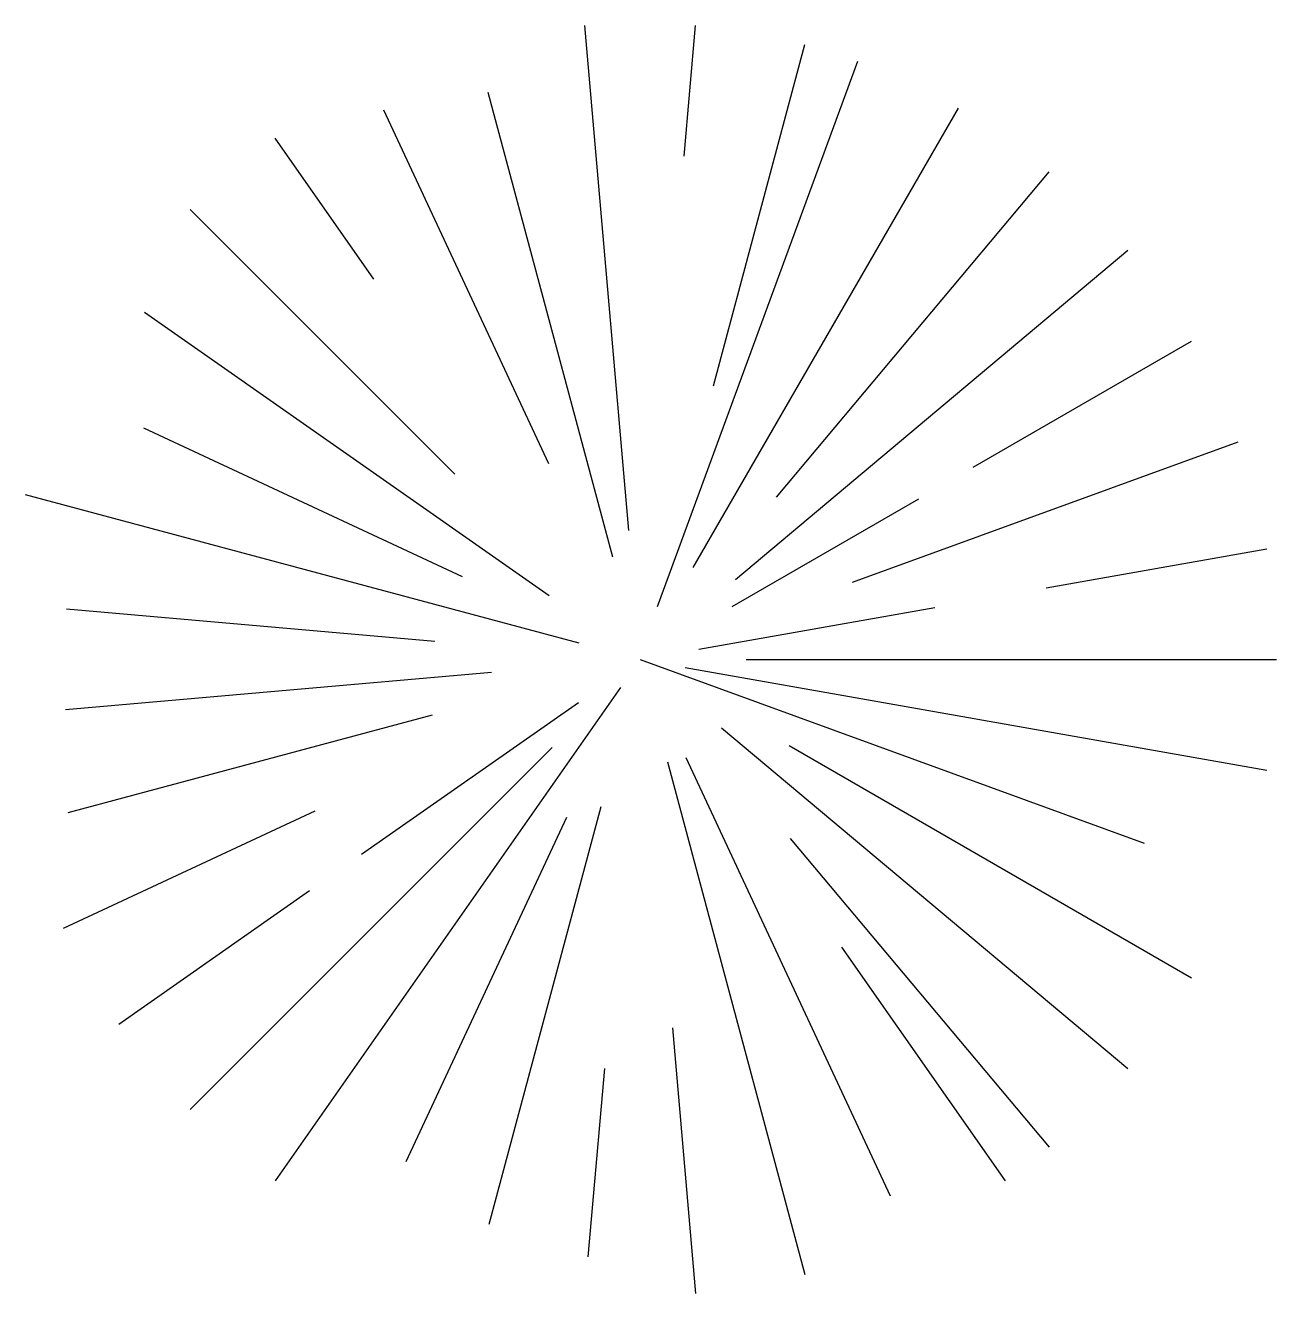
# Model space of a CAD drawing. Extents: x -2.93 to 2.97, y -3.01 to 2.96.
import ezdxf

# ---------------------------------------------------------------- set-up
doc = ezdxf.new("R2010")
doc.units = 0
doc.header["$LTSCALE"] = 1.2
doc.header["$MEASUREMENT"] = 0
doc.layers.get('0').update_dxf_attribs({"linetype": 'CONTINUOUS'})

msp = doc.modelspace()

# ---------------------------------------------------------------- linework, layer by layer
for p, q in [((-0.0815, 0.5846), (-0.2897, 2.9646)), ((0.1793, 2.3483), (0.2332, 2.9646)), ((0.3174, 1.2661), (0.7482, 2.8738)), ((0.0537, 0.2261), (0.9978, 2.7951)), ((-0.1577, 0.459), (-0.7443, 2.6482)), ((0.2217, 0.409), (1.4717, 2.5741)), ((-0.4583, 0.8983), (-1.2359, 2.5657)), ((-1.2838, 1.7691), (-1.749, 2.4335)), ((0.6138, 0.7413), (1.9001, 2.2742)), ((-0.901, 0.8488), (-2.1496, 2.0973)), ((0.4216, 0.3535), (2.2699, 1.9044)), ((-0.4578, 0.2768), (-2.3641, 1.6116)), ((1.541, 0.882), (2.5698, 1.476)), ((-0.8653, 0.3663), (-2.3674, 1.0668)), ((0.9724, 0.3402), (2.7908, 1.0021)), ((-0.3152, 0.0529), (-2.926, 0.7525)), ((0.4047, 0.226), (1.2845, 0.734)), ((1.8856, 0.3135), (2.9262, 0.497)), ((-0.9955, 0.0606), (-2.7323, 0.2126)), ((0.2486, 0.0248), (1.3601, 0.2208)), ((-0.0283, -0.024), (2.3477, -0.8888)), ((0.4717, -0.024), (2.9717, -0.024)), ((-0.7293, -0.0853), (-2.7361, -0.2609)), ((0.1834, -0.0613), (2.9262, -0.5449)), ((-0.1211, -0.1565), (-1.749, -2.4814)), ((-0.319, -0.2275), (-1.3414, -0.9434)), ((-1.0085, -0.2866), (-2.7264, -0.7469)), ((0.3548, -0.3454), (2.2699, -1.9523)), ((-0.4437, -0.4394), (-2.1496, -2.1453)), ((0.6736, -0.4292), (2.5698, -1.524)), ((0.1011, -0.5069), (0.7482, -2.9218)), ((0.187, -0.4857), (1.1506, -2.5521)), ((-1.5612, -0.7388), (-2.7472, -1.2918)), ((-0.3755, -0.7687), (-1.1323, -2.3915)), ((-0.2142, -0.7177), (-0.7418, -2.6868)), ((0.6792, -0.8671), (1.9001, -2.3221)), ((-1.586, -1.1147), (-2.4857, -1.7447)), ((0.9207, -1.3793), (1.6925, -2.4814)), ((0.1235, -1.7592), (0.2332, -3.0126)), ((-0.1969, -1.9515), (-0.2746, -2.8399))]:
    msp.add_line(p, q)

doc.saveas('drawing.dxf')
